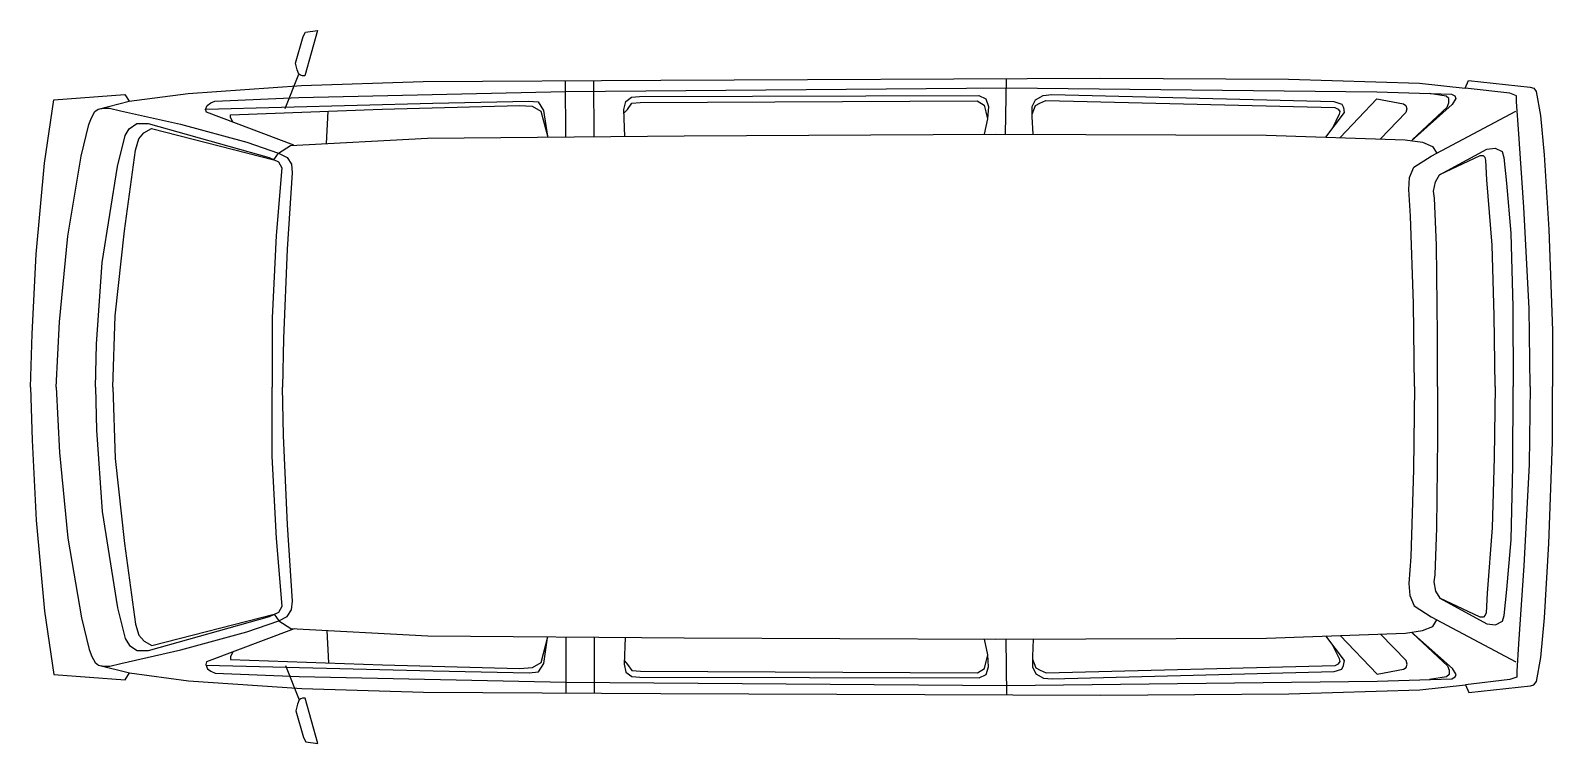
# Model space of a CAD drawing. Extents: x 0 to 460, y -110 to 106.
import ezdxf

# ---------------------------------------------------------------- set-up
doc = ezdxf.new("R2010")
doc.units = 0
doc.header["$MEASUREMENT"] = 0
doc.layers.get('0').update_dxf_attribs({"linetype": 'CONTINUOUS'})

msp = doc.modelspace()

# ---------------------------------------------------------------- linework, layer by layer
at = {"color": 0, "linetype": 'ByBlock'}
for p, q in [((80.47, 95.86), (82.79, 103.89)), ((82.79, 103.89), (83.56, 105.2)), ((87.17, 105.71), (83.32, 91.96)), ((83.56, 105.2), (87.17, 105.71)), ((77.4, 82.12), (81.52, 92.49)), ((80.98, 93.79), (80.47, 95.86)), ((81.52, 92.49), (80.98, 93.79)), ((82.02, 92.23), (81.52, 92.49)), ((82.56, 91.96), (82.02, 92.23)), ((83.32, 91.96), (82.56, 91.96)), ((48.11, 86.69), (82.3, 89.12)), ((82.3, 89.12), (119.09, 90.25)), ((119.09, 90.25), (190.82, 90.71)), ((162.12, 73.56), (162.07, 90.53)), ((162.08, 87.26), (295.24, 88.39)), ((170.67, 73.64), (170.63, 90.58)), ((190.82, 90.71), (323.71, 91.34)), ((295.01, 74.4), (295.23, 91.21)), ((295.24, 88.39), (407.14, 87.16)), ((323.71, 91.34), (380.43, 90.96)), ((380.43, 90.96), (420.07, 89.77)), ((420.07, 89.77), (433.81, 88.26)), ((433.81, 88.26), (434.84, 90.61)), ((447.29, 86.73), (433.81, 88.26)), ((434.84, 90.61), (453.5, 88.58)), ((453.5, 88.58), (454.54, 88.32)), ((454.54, 88.32), (455.31, 87.29)), ((4.65, 65.61), (7.44, 84.77)), ((7.44, 84.77), (28.96, 86.4)), ((20.92, 81.96), (30.24, 84.33)), ((28.96, 86.4), (30.24, 84.33)), ((30.24, 84.33), (48.11, 86.69)), ((53.3, 81.79), (53.83, 83.09)), ((53.38, 81.97), (121.95, 83.78)), ((53.83, 83.09), (54.87, 83.86)), ((54.87, 83.86), (56.14, 84.4)), ((56.14, 84.4), (81.54, 85.5)), ((81.54, 85.5), (162.08, 87.26)), ((106.68, 81.93), (148.12, 83.08)), ((121.95, 83.78), (150.96, 84.39)), ((148.12, 83.08), (152, 82.82)), ((150.96, 84.39), (153.8, 84.13)), ((152, 82.82), (154.58, 81.29)), ((153.8, 84.13), (155.38, 81.56)), ((179.71, 81.86), (180.24, 84.2)), ((180.24, 84.2), (182.04, 85.51)), ((180.75, 81.87), (182.05, 83.7)), ((182.04, 85.51), (184.38, 85.78)), ((182.05, 83.7), (184.62, 83.95)), ((184.38, 85.78), (286.96, 86.06)), ((184.62, 83.95), (286.43, 84.49)), ((286.43, 84.49), (288.5, 83.19)), ((286.96, 86.06), (289.03, 85.03)), ((288.5, 83.19), (289.04, 81.12)), ((289.03, 85.03), (289.81, 82.69)), ((303.01, 82.73), (304.04, 84.8)), ((303.02, 80.39), (304.05, 83)), ((304.04, 84.8), (306.38, 86.11)), ((304.05, 83), (305.35, 83.77)), ((305.35, 83.77), (307.15, 84.55)), ((306.38, 86.11), (308.95, 86.36)), ((307.15, 84.55), (394.46, 82.44)), ((308.95, 86.36), (394.19, 84.28)), ((394.19, 84.28), (396.53, 83.49)), ((396.03, 73.34), (407.15, 85.08)), ((396.53, 83.49), (397.03, 82.45)), ((407.14, 87.16), (429.67, 86.45)), ((407.15, 85.08), (415.18, 83.54)), ((415.18, 83.54), (415.95, 83.04)), ((415.95, 83.04), (416.22, 82)), ((429.95, 83.34), (417.58, 72.4)), ((428.11, 85.91), (422.93, 86.66)), ((428.91, 85.14), (428.11, 85.91)), ((428.38, 82.54), (428.91, 83.84)), ((428.91, 83.84), (428.91, 85.14)), ((429.67, 86.45), (430.71, 85.92)), ((430.98, 85.15), (429.95, 83.34)), ((430.71, 85.92), (430.98, 85.15)), ((449.36, 85.97), (447.29, 86.73)), ((449.37, 84.16), (449.36, 85.97)), ((449.89, 75.87), (449.37, 84.16)), ((455.31, 87.29), (456.63, 80.04)), ((18.09, 77.28), (18.85, 79.35)), ((18.85, 79.35), (19.88, 81.19)), ((19.88, 81.19), (20.92, 81.96)), ((20.92, 81.96), (22.49, 82.24)), ((22.49, 82.24), (24.29, 82.24)), ((24.29, 82.24), (27.67, 81.45)), ((27.67, 81.45), (45.8, 77.36)), ((53.57, 81.02), (53.3, 81.79)), ((80.02, 71.05), (53.57, 81.02)), ((60.83, 80.27), (106.68, 81.93)), ((60.83, 79.47), (60.83, 80.27)), ((61.53, 78.02), (60.83, 79.47)), ((89.89, 71.57), (90.34, 81.34)), ((154.58, 81.29), (156.68, 73.51)), ((155.38, 81.56), (156.6, 73.82)), ((180, 73.72), (179.71, 81.86)), ((179.75, 80.82), (180.75, 81.87)), ((289.55, 79.05), (288.53, 74.39)), ((289.04, 81.12), (289.55, 79.05)), ((289.81, 82.69), (289.55, 79.05)), ((303.02, 79.62), (303.01, 82.73)), ((303.3, 74.37), (303.02, 79.62)), ((397.3, 80.91), (391.64, 73.49)), ((395.77, 80.38), (393.72, 76.21)), ((394.46, 82.44), (395.49, 81.94)), ((395.49, 81.94), (396, 81.18)), ((396, 81.18), (395.77, 80.38)), ((397.03, 82.45), (397.3, 80.91)), ((415.95, 80.96), (408.21, 72.93)), ((416.22, 82), (415.95, 80.96)), ((417.96, 72.74), (428.38, 82.54)), ((423.51, 67.78), (449.11, 81.32)), ((456.63, 80.04), (457.7, 68.11)), ((15.78, 67.71), (18.09, 77.28)), ((26.68, 64.63), (28.99, 73.96)), ((28.99, 73.96), (30.26, 76.04)), ((30.26, 76.04), (32.59, 77.59)), ((32.59, 77.59), (35.97, 77.59)), ((33.14, 72.94), (34.67, 74.75)), ((34.67, 74.75), (37.01, 76.06)), ((35.97, 77.59), (72.53, 67.33)), ((37.01, 76.06), (73.99, 66.67)), ((45.8, 77.36), (65.76, 71.99)), ((120.41, 73.18), (197.88, 73.89)), ((197.88, 73.89), (291.9, 74.41)), ((291.9, 74.41), (373.76, 74.1)), ((373.76, 74.1), (415.71, 72.67)), ((451.53, 52.31), (449.89, 75.87)), ((28.8, 45.19), (32.11, 69.56)), ((32.11, 69.56), (33.14, 72.94)), ((65.76, 71.99), (75.37, 68.64)), ((75.37, 68.64), (78.97, 70.99)), ((78.97, 70.99), (120.41, 73.18)), ((415.71, 72.67), (420.89, 71.92)), ((420.89, 71.92), (424, 70.62)), ((424, 70.62), (425.23, 68.69)), ((426.1, 62.07), (440.35, 69.9)), ((440.35, 69.9), (442.92, 70.14)), ((442.92, 70.14), (445, 69.11)), ((445, 69.11), (445.53, 67.31)), ((2.15, 38.13), (4.65, 65.61)), ((11.7, 43.6), (15.78, 67.71)), ((22.08, 35.61), (26.68, 64.63)), ((72.53, 67.33), (75.37, 66.04)), ((73.99, 66.67), (75.37, 68.64)), ((75.37, 68.64), (77.94, 67.35)), ((75.37, 66.04), (76.41, 64.23)), ((77.94, 67.35), (79.25, 65.28)), ((79.25, 65.28), (79.53, 62.7)), ((417.04, 61.28), (418.34, 64.39)), ((418.34, 64.39), (423.51, 67.78)), ((438.28, 67.82), (426.1, 62.07)), ((439.32, 67.82), (438.28, 67.82)), ((439.82, 67.29), (439.32, 67.82)), ((440.09, 66.52), (439.82, 67.29)), ((440.37, 60.57), (440.09, 66.52)), ((445.53, 67.31), (446.33, 59.55)), ((457.7, 68.11), (459.06, 45.59)), ((76.41, 64.23), (74.66, 43.77)), ((79.53, 62.7), (78.02, 39.64)), ((416.79, 57.64), (417.04, 61.28)), ((424.31, 57.15), (424.83, 60)), ((424.83, 60), (426.1, 62.07)), ((441.97, 40.89), (440.37, 60.57)), ((417.34, 49.62), (416.79, 57.64)), ((424.58, 55.08), (424.31, 57.15)), ((446.33, 59.55), (447.67, 44.52)), ((425.12, 40.85), (424.58, 55.08)), ((453.15, 21.74), (451.53, 52.31)), ((418.18, 23.21), (417.34, 49.62)), ((9.19, 17.69), (11.7, 43.6)), ((26.03, 19.54), (28.8, 45.19)), ((74.66, 43.77), (73.43, 18.9)), ((447.67, 44.52), (448.23, 22.26)), ((459.06, 45.59), (460.18, 15.04)), ((0.91, 14.03), (2.15, 38.13)), ((78.02, 39.64), (76.82, 12.7)), ((425.46, 13.64), (425.12, 40.85)), ((442.56, 19.64), (441.97, 40.89)), ((20.34, 10.97), (22.08, 35.61)), ((418.51, -1.83), (418.18, 23.21)), ((25.3, -2.01), (26.03, 19.54)), ((73.43, 18.9), (73.48, -1.98)), ((442.85, -1.82), (442.56, 19.64)), ((448.23, 22.26), (448.3, -1.81)), ((453.48, -1.81), (453.15, 21.74)), ((0.42, -2.02), (0.91, 14.03)), ((8.21, -2.01), (9.19, 17.69)), ((460.18, 15.04), (460.23, -1.81)), ((20.11, -2.01), (20.34, 10.97)), ((76.82, 12.7), (76.59, -1.98)), ((425.5, -1.82), (425.46, 13.64)), ((0.42, -2.02), (0.93, -18.06)), ((8.21, -2.01), (9.21, -21.72)), ((20.11, -2.01), (20.35, -14.99)), ((25.3, -2.01), (26.05, -23.56)), ((73.45, -22.87), (73.48, -1.98)), ((76.83, -16.66), (76.59, -1.98)), ((418.51, -1.83), (418.2, -26.87)), ((425.5, -1.82), (425.48, -17.29)), ((442.85, -1.82), (442.58, -23.27)), ((448.25, -25.88), (448.3, -1.81)), ((453.48, -1.81), (453.17, -25.36)), ((460.2, -18.65), (460.23, -1.81)), ((0.93, -18.06), (2.19, -42.16)), ((20.35, -14.99), (22.11, -39.62)), ((78.06, -43.6), (76.83, -16.66)), ((425.48, -17.29), (425.16, -44.49)), ((9.21, -21.72), (11.74, -47.63)), ((74.71, -47.74), (73.45, -22.87)), ((459.11, -49.2), (460.2, -18.65)), ((26.05, -23.56), (28.85, -49.2)), ((418.2, -26.87), (417.39, -53.27)), ((442.58, -23.27), (442, -44.52)), ((447.71, -48.14), (448.25, -25.88)), ((453.17, -25.36), (451.58, -55.94)), ((22.11, -39.62), (26.74, -68.64)), ((2.19, -42.16), (4.71, -69.64)), ((79.59, -66.67), (78.06, -43.6)), ((425.16, -44.49), (424.63, -58.73)), ((442, -44.52), (440.43, -64.21)), ((11.74, -47.63), (15.84, -71.73)), ((28.85, -49.2), (32.18, -73.57)), ((76.47, -68.2), (74.71, -47.74)), ((446.38, -63.18), (447.71, -48.14)), ((457.76, -71.73), (459.11, -49.2)), ((417.39, -53.27), (416.84, -61.29)), ((424.63, -58.73), (424.36, -60.8)), ((451.58, -55.94), (449.96, -79.5)), ((416.84, -61.29), (417.1, -64.93)), ((424.36, -60.8), (424.89, -63.65)), ((424.89, -63.65), (426.16, -65.72)), ((440.43, -64.21), (440.15, -70.16)), ((445.6, -70.94), (446.38, -63.18)), ((26.74, -68.64), (29.06, -77.97)), ((75.43, -70), (76.47, -68.2)), ((79.31, -69.24), (79.59, -66.67)), ((417.1, -64.93), (418.4, -68.04)), ((418.4, -68.04), (423.57, -71.43)), ((426.16, -65.72), (440.41, -73.53)), ((438.34, -71.46), (426.16, -65.72)), ((4.71, -69.64), (7.52, -88.8)), ((15.84, -71.73), (18.16, -81.3)), ((32.18, -73.57), (33.21, -76.94)), ((36.04, -81.6), (72.59, -71.3)), ((37.08, -80.06), (74.05, -70.63)), ((65.83, -75.97), (75.43, -72.61)), ((72.59, -71.3), (75.43, -70)), ((74.05, -70.63), (75.43, -72.61)), ((75.43, -72.61), (78.01, -71.31)), ((75.43, -72.61), (79.04, -74.95)), ((78.01, -71.31), (79.31, -69.24)), ((423.57, -71.43), (449.18, -84.94)), ((424.07, -74.27), (425.29, -72.34)), ((439.38, -71.46), (438.34, -71.46)), ((439.88, -70.93), (439.38, -71.46)), ((440.15, -70.16), (439.88, -70.93)), ((440.41, -73.53), (442.99, -73.77)), ((442.99, -73.77), (445.06, -72.74)), ((445.06, -72.74), (445.6, -70.94)), ((456.71, -83.66), (457.76, -71.73)), ((29.06, -77.97), (30.33, -80.05)), ((33.21, -76.94), (34.74, -78.75)), ((45.87, -81.35), (65.83, -75.97)), ((80.08, -75.01), (53.65, -85)), ((79.04, -74.95), (120.48, -77.1)), ((89.96, -75.52), (90.42, -85.29)), ((120.48, -77.1), (197.95, -77.74)), ((154.66, -85.18), (156.75, -77.4)), ((155.46, -85.45), (156.66, -77.71)), ((162.19, -77.45), (162.16, -94.42)), ((170.74, -77.52), (170.71, -94.46)), ((180.07, -77.6), (179.79, -85.73)), ((197.95, -77.74), (291.97, -78.18)), ((289.62, -82.82), (288.59, -78.16)), ((291.97, -78.18), (373.83, -77.79)), ((295.08, -78.16), (295.32, -94.97)), ((303.37, -78.12), (303.09, -83.38)), ((373.83, -77.79), (415.78, -76.33)), ((397.38, -84.58), (391.71, -77.17)), ((396.1, -77.02), (407.23, -88.75)), ((416.03, -84.62), (408.28, -76.59)), ((415.78, -76.33), (420.96, -75.57)), ((430.03, -86.98), (417.65, -76.05)), ((418.03, -76.39), (428.46, -86.18)), ((420.96, -75.57), (424.07, -74.27)), ((18.16, -81.3), (18.93, -83.37)), ((27.74, -85.46), (45.87, -81.35)), ((30.33, -80.05), (32.67, -81.59)), ((32.67, -81.59), (36.04, -81.6)), ((34.74, -78.75), (37.08, -80.06)), ((61.61, -81.99), (60.9, -83.45)), ((395.84, -84.05), (393.79, -79.89)), ((449.96, -79.5), (449.45, -87.79)), ((18.93, -83.37), (19.96, -85.21)), ((19.96, -85.21), (20.99, -85.98)), ((20.99, -85.98), (22.56, -86.25)), ((20.99, -85.98), (30.32, -88.34)), ((22.56, -86.25), (24.37, -86.25)), ((24.37, -86.25), (27.74, -85.46)), ((53.65, -85), (53.38, -85.77)), ((53.38, -85.77), (53.91, -87.08)), ((53.46, -85.96), (122.03, -87.7)), ((53.91, -87.08), (54.95, -87.85)), ((60.9, -83.45), (60.9, -84.25)), ((60.9, -84.25), (106.76, -85.87)), ((77.48, -86.08), (81.6, -96.45)), ((106.76, -85.87), (148.2, -86.98)), ((148.2, -86.98), (152.08, -86.72)), ((152.08, -86.72), (154.66, -85.18)), ((153.88, -88.03), (155.46, -85.45)), ((179.79, -85.73), (180.32, -88.07)), ((179.83, -84.69), (180.83, -85.74)), ((180.83, -85.74), (182.12, -87.57)), ((286.51, -88.26), (288.58, -86.96)), ((288.58, -86.96), (289.12, -84.89)), ((289.11, -88.8), (289.88, -86.46)), ((289.12, -84.89), (289.62, -82.82)), ((289.88, -86.46), (289.62, -82.82)), ((303.09, -83.38), (303.09, -86.49)), ((303.09, -84.15), (304.12, -86.76)), ((303.09, -86.49), (304.12, -88.56)), ((304.12, -86.76), (305.42, -87.53)), ((307.23, -88.3), (394.53, -86.12)), ((394.26, -87.95), (396.6, -87.16)), ((394.53, -86.12), (395.57, -85.62)), ((395.57, -85.62), (396.08, -84.85)), ((396.08, -84.85), (395.84, -84.05)), ((396.6, -87.16), (397.11, -86.12)), ((397.11, -86.12), (397.38, -84.58)), ((407.23, -88.75), (415.25, -87.19)), ((415.25, -87.19), (416.03, -86.69)), ((416.29, -85.65), (416.03, -84.62)), ((416.03, -86.69), (416.29, -85.65)), ((428.46, -86.18), (428.99, -87.48)), ((431.06, -88.79), (430.03, -86.98)), ((455.39, -90.91), (456.71, -83.66)), ((7.52, -88.8), (29.04, -90.41)), ((29.04, -90.41), (30.32, -88.34)), ((30.32, -88.34), (48.19, -90.68)), ((48.19, -90.68), (82.38, -93.08)), ((54.95, -87.85), (56.22, -88.38)), ((56.22, -88.38), (81.62, -89.46)), ((81.62, -89.46), (162.17, -91.15)), ((122.03, -87.7), (151.04, -88.29)), ((151.04, -88.29), (153.88, -88.03)), ((162.17, -91.15), (295.32, -92.16)), ((180.32, -88.07), (182.12, -89.38)), ((182.12, -87.57), (184.7, -87.81)), ((182.12, -89.38), (184.46, -89.65)), ((184.46, -89.65), (287.04, -89.83)), ((184.7, -87.81), (286.51, -88.26)), ((287.04, -89.83), (289.11, -88.8)), ((295.32, -92.16), (407.23, -90.82)), ((304.12, -88.56), (306.46, -89.87)), ((305.42, -87.53), (307.23, -88.3)), ((306.46, -89.87), (309.03, -90.11)), ((309.03, -90.11), (394.26, -87.95)), ((407.23, -90.82), (429.76, -90.09)), ((420.16, -93.42), (433.9, -91.9)), ((428.19, -89.55), (423.01, -90.31)), ((428.99, -88.79), (428.19, -89.55)), ((428.99, -87.48), (428.99, -88.79)), ((429.76, -90.09), (430.79, -89.56)), ((430.79, -89.56), (431.06, -88.79)), ((447.37, -90.36), (433.9, -91.9)), ((433.9, -91.9), (434.93, -94.24)), ((449.44, -89.59), (447.37, -90.36)), ((449.45, -87.79), (449.44, -89.59)), ((453.58, -92.21), (454.62, -91.94)), ((454.62, -91.94), (455.39, -90.91)), ((81.6, -96.45), (81.07, -97.75)), ((82.11, -96.19), (81.6, -96.45)), ((82.64, -95.92), (82.11, -96.19)), ((82.38, -93.08), (119.18, -94.18)), ((83.41, -95.92), (82.64, -95.92)), ((87.26, -109.66), (83.41, -95.92)), ((119.18, -94.18), (190.9, -94.58)), ((190.9, -94.58), (323.79, -95.08)), ((323.79, -95.08), (380.52, -94.65)), ((380.52, -94.65), (420.16, -93.42)), ((434.93, -94.24), (453.58, -92.21)), ((81.07, -97.75), (80.56, -99.82)), ((80.56, -99.82), (82.89, -107.85)), ((82.89, -107.85), (83.65, -109.15)), ((83.65, -109.15), (87.26, -109.66))]:
    msp.add_line(p, q, dxfattribs=at)

doc.saveas('drawing.dxf')
